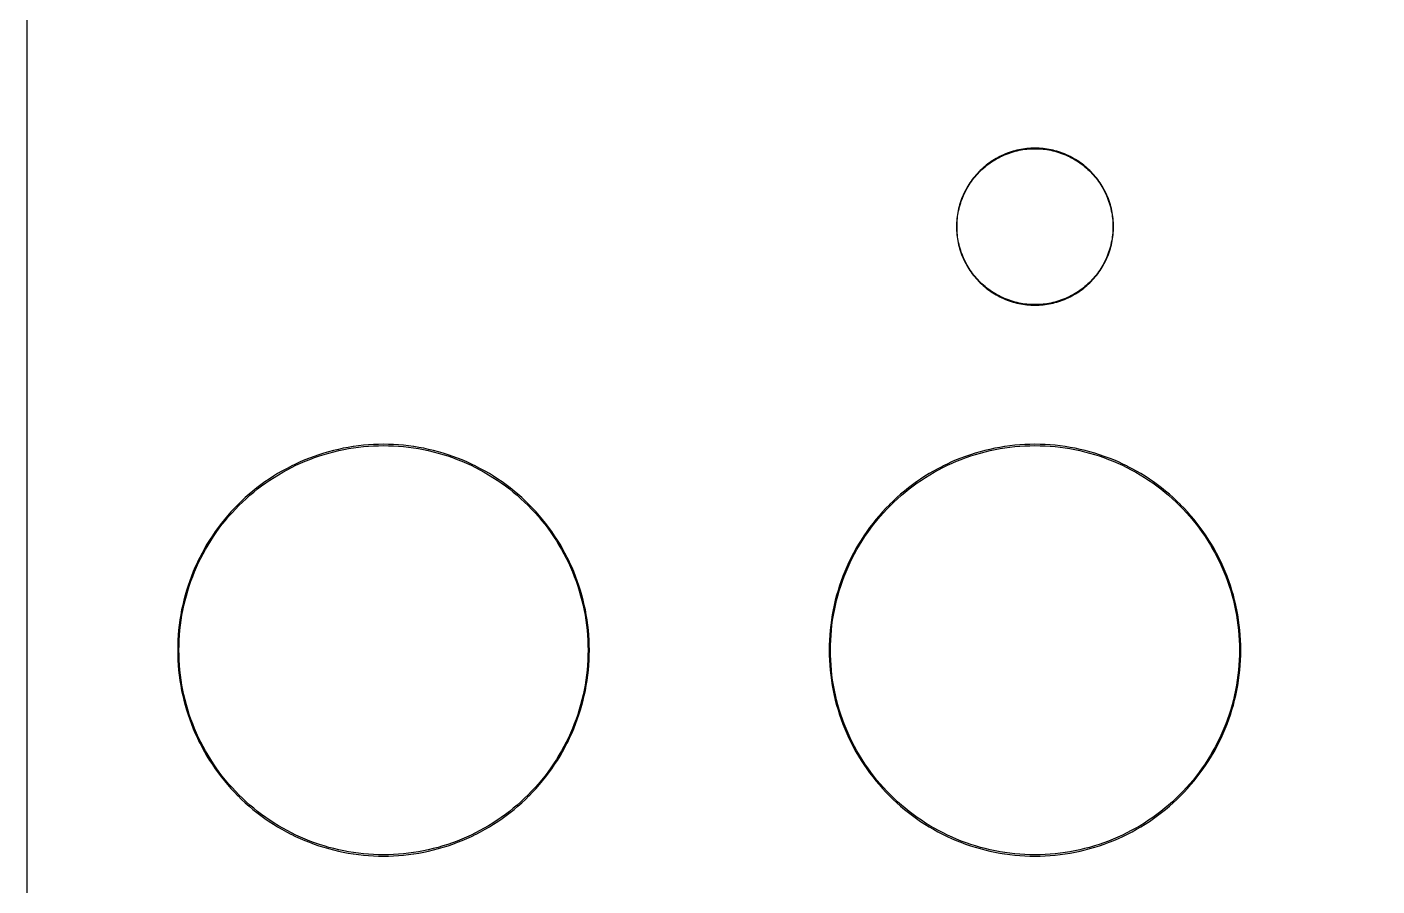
# Model space of a CAD drawing. Extents: x 5 to 45, y 9 to 138.
# Drawn here: x 5.04 to 31.35, y 34.07 to 50.82 of the extents above; entities that cross this region are included whole.
import ezdxf

# ---------------------------------------------------------------- set-up
doc = ezdxf.new("R2010")
doc.units = 0

msp = doc.modelspace()

# ---------------------------------------------------------------- linework, layer by layer
at = {"color": 34, "true_color": 0x008000}
for points in [[(5.03555, 9.25398, 0), (45.33544, 9.25398, 0), (45.33544, 137.75411, 0), (5.03555, 137.75411, 0), (5.03555, 9.25398, 0)], [(24.64612, 48.45342, 0), (24.60701, 48.45189, 0), (24.56789, 48.44935, 0), (24.52877, 48.4458, 0), (24.48966, 48.44122, 0), (24.4508, 48.43564, 0), (24.44927, 48.43539, 0), (24.41066, 48.42904, 0), (24.37205, 48.42142, 0), (24.3337, 48.41279, 0), (24.2956, 48.40339, 0), (24.25775, 48.39298, 0), (24.22016, 48.38155, 0), (24.18282, 48.3691, 0), (24.14599, 48.35564, 0), (24.10941, 48.34141, 0), (24.07335, 48.32617, 0), (24.03753, 48.30992, 0), (24.00223, 48.2929, 0), (24.00085, 48.2922, 0), (23.96579, 48.27416, 0), (23.9315, 48.25511, 0), (23.89747, 48.2353, 0), (23.86419, 48.21473, 0), (23.83117, 48.19314, 0), (23.79892, 48.17078, 0), (23.76717, 48.14767, 0), (23.73618, 48.12379, 0), (23.7057, 48.0989, 0), (23.67573, 48.0735, 0), (23.64677, 48.04709, 0), (23.61832, 48.02016, 0), (23.58929, 47.99113, 0), (23.56236, 47.96268, 0), (23.53595, 47.93372, 0), (23.51055, 47.90375, 0), (23.48565, 47.87327, 0), (23.46178, 47.84228, 0), (23.43866, 47.81053, 0), (23.41631, 47.77827, 0), (23.39472, 47.74525, 0), (23.37415, 47.71198, 0), (23.35434, 47.67794, 0), (23.33529, 47.64365, 0), (23.33458, 47.64227, 0), (23.31725, 47.6086, 0), (23.31655, 47.60722, 0), (23.29953, 47.57192, 0), (23.28327, 47.5361, 0), (23.26803, 47.50003, 0), (23.25381, 47.46346, 0), (23.24035, 47.42663, 0), (23.2279, 47.38929, 0), (23.21647, 47.3517, 0), (23.20606, 47.31385, 0), (23.19666, 47.27575, 0), (23.18802, 47.2374, 0), (23.1804, 47.19879, 0), (23.17405, 47.16018, 0), (23.17381, 47.15865, 0), (23.16822, 47.11979, 0), (23.16365, 47.08067, 0), (23.1601, 47.04156, 0), (23.15756, 47.00244, 0), (23.15603, 46.96333, 0), (23.15552, 46.92395, 0), (23.15603, 46.88459, 0), (23.15756, 46.84547, 0), (23.1601, 46.80635, 0), (23.16365, 46.76724, 0), (23.16822, 46.72812, 0), (23.17381, 46.68926, 0), (23.17405, 46.68773, 0), (23.1804, 46.64912, 0), (23.18802, 46.61051, 0), (23.19666, 46.57216, 0), (23.20606, 46.53406, 0), (23.21647, 46.49621, 0), (23.2279, 46.45862, 0), (23.24035, 46.42128, 0), (23.25381, 46.38445, 0), (23.26803, 46.34788, 0), (23.28327, 46.31181, 0), (23.29953, 46.27599, 0), (23.31655, 46.24069, 0), (23.31725, 46.23931, 0), (23.33529, 46.20426, 0), (23.35434, 46.16997, 0), (23.37415, 46.13593, 0), (23.39472, 46.10266, 0), (23.41631, 46.06964, 0), (23.43866, 46.03738, 0), (23.46178, 46.00563, 0), (23.48565, 45.97464, 0), (23.51055, 45.94416, 0), (23.53595, 45.91419, 0), (23.56236, 45.88523, 0), (23.58929, 45.85678, 0), (23.61832, 45.82775, 0), (23.64677, 45.80082, 0), (23.67573, 45.77441, 0), (23.7057, 45.74901, 0), (23.73618, 45.72412, 0), (23.76717, 45.70024, 0), (23.79892, 45.67713, 0), (23.83117, 45.65477, 0), (23.86419, 45.63318, 0), (23.89747, 45.61261, 0), (23.9315, 45.5928, 0), (23.96579, 45.57375, 0), (23.96717, 45.57304, 0), (24.00085, 45.55571, 0), (24.00223, 45.55501, 0), (24.03753, 45.53799, 0), (24.07335, 45.52174, 0), (24.10941, 45.5065, 0), (24.14599, 45.49227, 0), (24.18282, 45.47881, 0), (24.22016, 45.46636, 0), (24.25775, 45.45493, 0), (24.2956, 45.44452, 0), (24.3337, 45.43512, 0), (24.37205, 45.42649, 0), (24.41066, 45.41887, 0), (24.41133, 45.41876, 0), (24.44927, 45.41252, 0), (24.4508, 45.41227, 0), (24.48966, 45.40669, 0), (24.52877, 45.40211, 0), (24.56789, 45.39856, 0), (24.60701, 45.39602, 0), (24.64612, 45.39449, 0), (24.68549, 45.39399, 0), (24.72486, 45.39449, 0), (24.76398, 45.39602, 0), (24.8031, 45.39856, 0), (24.84221, 45.40211, 0), (24.88133, 45.40669, 0), (24.92019, 45.41227, 0), (24.92172, 45.41252, 0), (24.95966, 45.41876, 0), (24.96033, 45.41887, 0), (24.99894, 45.42649, 0), (25.03729, 45.43512, 0), (25.07539, 45.44452, 0), (25.11324, 45.45493, 0), (25.15083, 45.46636, 0), (25.18817, 45.47881, 0), (25.225, 45.49227, 0), (25.26157, 45.5065, 0), (25.29764, 45.52174, 0), (25.33345, 45.53799, 0), (25.36876, 45.55501, 0), (25.37014, 45.55571, 0), (25.40381, 45.57304, 0), (25.40519, 45.57375, 0), (25.43948, 45.5928, 0), (25.47352, 45.61261, 0), (25.50679, 45.63318, 0), (25.53981, 45.65477, 0), (25.57207, 45.67713, 0), (25.60382, 45.70024, 0), (25.63481, 45.72412, 0), (25.66529, 45.74901, 0), (25.69526, 45.77441, 0), (25.72422, 45.80082, 0), (25.75266, 45.82775, 0), (25.75376, 45.82884, 0), (25.7817, 45.85678, 0), (25.80862, 45.88523, 0), (25.83504, 45.91419, 0), (25.86044, 45.94416, 0), (25.88533, 45.97464, 0), (25.90921, 46.00563, 0), (25.93232, 46.03738, 0), (25.95467, 46.06964, 0), (25.97626, 46.10266, 0), (25.99684, 46.13593, 0), (26.01665, 46.16997, 0), (26.0357, 46.20426, 0), (26.05373, 46.23931, 0), (26.05444, 46.24069, 0), (26.07146, 46.27599, 0), (26.08771, 46.31181, 0), (26.10295, 46.34788, 0), (26.11718, 46.38445, 0), (26.13064, 46.42128, 0), (26.14308, 46.45862, 0), (26.15451, 46.49621, 0), (26.16493, 46.53406, 0), (26.17433, 46.57216, 0), (26.18296, 46.61051, 0), (26.19058, 46.64912, 0), (26.19693, 46.68773, 0), (26.19717, 46.68926, 0), (26.20276, 46.72812, 0), (26.20733, 46.76724, 0), (26.21089, 46.80635, 0), (26.21343, 46.84547, 0), (26.21495, 46.88459, 0), (26.21546, 46.92395, 0), (26.21495, 46.96333, 0), (26.21343, 47.00244, 0), (26.21089, 47.04156, 0), (26.20733, 47.08067, 0), (26.20276, 47.11979, 0), (26.19717, 47.15865, 0), (26.19693, 47.16018, 0), (26.19058, 47.19879, 0), (26.18296, 47.2374, 0), (26.17433, 47.27575, 0), (26.16493, 47.31385, 0), (26.15451, 47.3517, 0), (26.14308, 47.38929, 0), (26.13064, 47.42663, 0), (26.11718, 47.46346, 0), (26.10295, 47.50003, 0), (26.08771, 47.5361, 0), (26.07146, 47.57192, 0), (26.05444, 47.60722, 0), (26.05373, 47.6086, 0), (26.0357, 47.64365, 0), (26.01665, 47.67794, 0), (25.99684, 47.71198, 0), (25.97626, 47.74525, 0), (25.95467, 47.77827, 0), (25.93232, 47.81053, 0), (25.90921, 47.84228, 0), (25.88533, 47.87327, 0), (25.86044, 47.90375, 0), (25.83504, 47.93372, 0), (25.80862, 47.96268, 0), (25.7817, 47.99113, 0), (25.75376, 48.01907, 0), (25.75266, 48.02016, 0), (25.72422, 48.04709, 0), (25.69526, 48.0735, 0), (25.66529, 48.0989, 0), (25.63481, 48.12379, 0), (25.60382, 48.14767, 0), (25.57207, 48.17078, 0), (25.53981, 48.19314, 0), (25.50679, 48.21473, 0), (25.47352, 48.2353, 0), (25.43948, 48.25511, 0), (25.40519, 48.27416, 0), (25.37014, 48.2922, 0), (25.36876, 48.2929, 0), (25.33345, 48.30992, 0), (25.29764, 48.32617, 0), (25.26157, 48.34141, 0), (25.225, 48.35564, 0), (25.18817, 48.3691, 0), (25.15083, 48.38155, 0), (25.11324, 48.39298, 0), (25.07539, 48.40339, 0), (25.03729, 48.41279, 0), (24.99894, 48.42142, 0), (24.96033, 48.42904, 0), (24.92172, 48.43539, 0), (24.92019, 48.43564, 0), (24.88133, 48.44122, 0), (24.84221, 48.4458, 0), (24.8031, 48.44935, 0), (24.76398, 48.45189, 0), (24.72486, 48.45342, 0), (24.68549, 48.45392, 0), (24.64612, 48.45342, 0)], [(24.76398, 45.40592, 0), (24.72486, 45.4044, 0), (24.68549, 45.40389, 0), (24.64612, 45.4044, 0), (24.60701, 45.40592, 0), (24.56789, 45.40846, 0), (24.52877, 45.41202, 0), (24.48966, 45.41659, 0), (24.45136, 45.4221, 0), (24.41372, 45.42829, 0), (24.37511, 45.43591, 0), (24.33676, 45.44454, 0), (24.29866, 45.45394, 0), (24.26081, 45.46436, 0), (24.22322, 45.47579, 0), (24.18588, 45.48823, 0), (24.14905, 45.50169, 0), (24.11248, 45.51592, 0), (24.07641, 45.53116, 0), (24.04059, 45.54741, 0), (24.0056, 45.56428, 0), (23.97162, 45.58176, 0), (23.93733, 45.60081, 0), (23.90329, 45.62062, 0), (23.87002, 45.6412, 0), (23.837, 45.66279, 0), (23.80474, 45.68514, 0), (23.77299, 45.70825, 0), (23.742, 45.73213, 0), (23.71152, 45.75702, 0), (23.68155, 45.78242, 0), (23.65259, 45.80884, 0), (23.62414, 45.83576, 0), (23.59731, 45.86259, 0), (23.5973, 45.86261, 0), (23.57038, 45.89105, 0), (23.54396, 45.92001, 0), (23.51856, 45.94998, 0), (23.49367, 45.98046, 0), (23.46979, 46.01145, 0), (23.44668, 46.0432, 0), (23.42433, 46.07546, 0), (23.40274, 46.10848, 0), (23.38216, 46.14175, 0), (23.36235, 46.17579, 0), (23.3433, 46.21008, 0), (23.32582, 46.24406, 0), (23.30895, 46.27906, 0), (23.2927, 46.31487, 0), (23.27746, 46.35094, 0), (23.26323, 46.38751, 0), (23.24977, 46.42434, 0), (23.23732, 46.46168, 0), (23.22589, 46.49927, 0), (23.21548, 46.53712, 0), (23.20608, 46.57522, 0), (23.19745, 46.61357, 0), (23.18983, 46.65218, 0), (23.18364, 46.68982, 0), (23.17813, 46.72812, 0), (23.17356, 46.76724, 0), (23.17, 46.80635, 0), (23.16746, 46.84547, 0), (23.16594, 46.88459, 0), (23.16543, 46.92395, 0), (23.16594, 46.96333, 0), (23.16746, 47.00244, 0), (23.17, 47.04156, 0), (23.17356, 47.08067, 0), (23.17813, 47.11979, 0), (23.18364, 47.15809, 0), (23.18983, 47.19573, 0), (23.19745, 47.23434, 0), (23.20608, 47.27269, 0), (23.21548, 47.31079, 0), (23.22589, 47.34864, 0), (23.23732, 47.38623, 0), (23.24977, 47.42357, 0), (23.26323, 47.4604, 0), (23.27746, 47.49697, 0), (23.2927, 47.53304, 0), (23.30895, 47.56885, 0), (23.32582, 47.60385, 0), (23.3433, 47.63783, 0), (23.36235, 47.67212, 0), (23.38216, 47.70616, 0), (23.40274, 47.73943, 0), (23.42433, 47.77245, 0), (23.44668, 47.80471, 0), (23.46979, 47.83646, 0), (23.49367, 47.86745, 0), (23.51856, 47.89793, 0), (23.54396, 47.9279, 0), (23.57038, 47.95686, 0), (23.5973, 47.9853, 0), (23.62433, 48.01233, 0), (23.65259, 48.03907, 0), (23.68155, 48.06549, 0), (23.71152, 48.09089, 0), (23.742, 48.11578, 0), (23.77299, 48.13966, 0), (23.80474, 48.16277, 0), (23.837, 48.18512, 0), (23.87002, 48.20671, 0), (23.90329, 48.22729, 0), (23.93733, 48.2471, 0), (23.97162, 48.26615, 0), (24.0056, 48.28363, 0), (24.04059, 48.3005, 0), (24.07641, 48.31675, 0), (24.11248, 48.33199, 0), (24.14905, 48.34622, 0), (24.18588, 48.35968, 0), (24.22322, 48.37212, 0), (24.26081, 48.38355, 0), (24.29866, 48.39397, 0), (24.33676, 48.40337, 0), (24.37511, 48.412, 0), (24.41372, 48.41962, 0), (24.45136, 48.42581, 0), (24.48966, 48.43132, 0), (24.52877, 48.43589, 0), (24.56789, 48.43945, 0), (24.60701, 48.44199, 0), (24.64612, 48.44351, 0), (24.68549, 48.44402, 0), (24.72486, 48.44351, 0), (24.76398, 48.44199, 0), (24.8031, 48.43945, 0), (24.84221, 48.43589, 0), (24.88133, 48.43132, 0), (24.91963, 48.42581, 0), (24.95727, 48.41962, 0), (24.99587, 48.412, 0), (25.03423, 48.40337, 0), (25.07233, 48.39397, 0), (25.11017, 48.38355, 0), (25.14777, 48.37212, 0), (25.1851, 48.35968, 0), (25.22193, 48.34622, 0), (25.25851, 48.33199, 0), (25.29458, 48.31675, 0), (25.33039, 48.3005, 0), (25.36539, 48.28363, 0), (25.39937, 48.26615, 0), (25.43366, 48.2471, 0), (25.4677, 48.22729, 0), (25.50097, 48.20671, 0), (25.53399, 48.18512, 0), (25.56625, 48.16277, 0), (25.598, 48.13966, 0), (25.62899, 48.11578, 0), (25.65947, 48.09089, 0), (25.68944, 48.06549, 0), (25.71839, 48.03907, 0), (25.74684, 48.01215, 0), (25.77369, 47.9853, 0), (25.80061, 47.95686, 0), (25.82703, 47.9279, 0), (25.85243, 47.89793, 0), (25.87732, 47.86745, 0), (25.90119, 47.83646, 0), (25.92431, 47.80471, 0), (25.94666, 47.77245, 0), (25.96825, 47.73943, 0), (25.98882, 47.70616, 0), (26.00864, 47.67212, 0), (26.02769, 47.63783, 0), (26.04517, 47.60386, 0), (26.06203, 47.56885, 0), (26.07829, 47.53304, 0), (26.09353, 47.49697, 0), (26.10775, 47.4604, 0), (26.12122, 47.42357, 0), (26.13366, 47.38623, 0), (26.14509, 47.34864, 0), (26.15551, 47.31079, 0), (26.1649, 47.27269, 0), (26.17354, 47.23434, 0), (26.18116, 47.19573, 0), (26.18735, 47.15809, 0), (26.19286, 47.11979, 0), (26.19743, 47.08067, 0), (26.20098, 47.04156, 0), (26.20352, 47.00244, 0), (26.20505, 46.96333, 0), (26.20556, 46.92395, 0), (26.20505, 46.88459, 0), (26.20352, 46.84547, 0), (26.20098, 46.80635, 0), (26.19743, 46.76724, 0), (26.19286, 46.72812, 0), (26.18735, 46.68982, 0), (26.18116, 46.65218, 0), (26.17354, 46.61357, 0), (26.1649, 46.57522, 0), (26.15551, 46.53712, 0), (26.14509, 46.49927, 0), (26.13366, 46.46168, 0), (26.12122, 46.42434, 0), (26.10775, 46.38751, 0), (26.09353, 46.35094, 0), (26.07829, 46.31487, 0), (26.06203, 46.27906, 0), (26.04517, 46.24405, 0), (26.02769, 46.21008, 0), (26.00864, 46.17579, 0), (25.98882, 46.14175, 0), (25.96825, 46.10848, 0), (25.94666, 46.07546, 0), (25.92431, 46.0432, 0), (25.90119, 46.01145, 0), (25.87732, 45.98046, 0), (25.85243, 45.94998, 0), (25.82703, 45.92001, 0), (25.80061, 45.89105, 0), (25.77369, 45.86261, 0), (25.74684, 45.83576, 0), (25.71839, 45.80884, 0), (25.68944, 45.78242, 0), (25.65947, 45.75702, 0), (25.62899, 45.73213, 0), (25.598, 45.70825, 0), (25.56625, 45.68514, 0), (25.53399, 45.66279, 0), (25.50097, 45.6412, 0), (25.4677, 45.62062, 0), (25.43366, 45.60081, 0), (25.39937, 45.58176, 0), (25.36539, 45.56428, 0), (25.33039, 45.54741, 0), (25.29458, 45.53116, 0), (25.25851, 45.51592, 0), (25.22193, 45.50169, 0), (25.1851, 45.48823, 0), (25.14777, 45.47579, 0), (25.11017, 45.46436, 0), (25.07233, 45.45394, 0), (25.03423, 45.44454, 0), (24.99587, 45.43591, 0), (24.95727, 45.42829, 0), (24.91963, 45.4221, 0), (24.88133, 45.41659, 0), (24.84221, 45.41202, 0), (24.8031, 45.40846, 0), (24.76398, 45.40592, 0)], [(11.88745, 42.68038, 0), (11.78915, 42.67682, 0), (11.69136, 42.67073, 0), (11.59332, 42.66234, 0), (11.49578, 42.65168, 0), (11.3985, 42.63847, 0), (11.39457, 42.63785, 0), (11.2978, 42.6221, 0), (11.20128, 42.60406, 0), (11.10527, 42.58374, 0), (11.00976, 42.56114, 0), (10.91477, 42.53625, 0), (10.82053, 42.50881, 0), (10.72681, 42.4791, 0), (10.6341, 42.44709, 0), (10.5419, 42.41306, 0), (10.45096, 42.37648, 0), (10.36054, 42.33787, 0), (10.27139, 42.29698, 0), (10.18324, 42.2538, 0), (10.17971, 42.25199, 0), (10.09233, 42.20678, 0), (10.00648, 42.15954, 0), (9.92164, 42.11026, 0), (9.83808, 42.0587, 0), (9.75578, 42.00511, 0), (9.67475, 41.94948, 0), (9.59525, 41.89208, 0), (9.51702, 41.83264, 0), (9.44056, 41.77117, 0), (9.36538, 41.70818, 0), (9.29172, 41.64289, 0), (9.21984, 41.57609, 0), (9.14948, 41.50777, 0), (9.14667, 41.50495, 0), (9.07835, 41.43461, 0), (9.01155, 41.36272, 0), (8.94627, 41.28906, 0), (8.88327, 41.21388, 0), (8.8218, 41.13743, 0), (8.76237, 41.05919, 0), (8.70497, 40.97969, 0), (8.64934, 40.89867, 0), (8.59575, 40.81637, 0), (8.54419, 40.73279, 0), (8.49491, 40.64797, 0), (8.44767, 40.56212, 0), (8.40245, 40.47473, 0), (8.40065, 40.4712, 0), (8.35746, 40.38306, 0), (8.31658, 40.2939, 0), (8.27797, 40.20348, 0), (8.24139, 40.11255, 0), (8.20736, 40.02035, 0), (8.17535, 39.92763, 0), (8.14563, 39.83391, 0), (8.1182, 39.73968, 0), (8.09331, 39.64468, 0), (8.0707, 39.54918, 0), (8.05038, 39.45317, 0), (8.03234, 39.35665, 0), (8.0166, 39.25987, 0), (8.01598, 39.25595, 0), (8.00277, 39.15867, 0), (7.9921, 39.06113, 0), (7.98372, 38.96309, 0), (7.97763, 38.8653, 0), (7.97407, 38.767, 0), (7.9728, 38.66896, 0), (7.97407, 38.57091, 0), (7.97763, 38.47261, 0), (7.98372, 38.37482, 0), (7.9921, 38.27678, 0), (8.00277, 38.17924, 0), (8.01598, 38.08196, 0), (8.0166, 38.07804, 0), (8.03234, 37.98126, 0), (8.05038, 37.88474, 0), (8.0707, 37.78873, 0), (8.09331, 37.69323, 0), (8.1182, 37.59823, 0), (8.14563, 37.504, 0), (8.17535, 37.41026, 0), (8.20736, 37.31756, 0), (8.24139, 37.22536, 0), (8.27797, 37.13443, 0), (8.31658, 37.04399, 0), (8.35746, 36.95485, 0), (8.40065, 36.8667, 0), (8.40245, 36.86316, 0), (8.44767, 36.77579, 0), (8.49491, 36.68994, 0), (8.54419, 36.60511, 0), (8.59575, 36.52154, 0), (8.64934, 36.43924, 0), (8.70497, 36.35822, 0), (8.76237, 36.27872, 0), (8.8218, 36.20048, 0), (8.88327, 36.12402, 0), (8.94627, 36.04885, 0), (9.01155, 35.97519, 0), (9.07835, 35.9033, 0), (9.14667, 35.83294, 0), (9.14948, 35.83014, 0), (9.21984, 35.7618, 0), (9.29172, 35.69501, 0), (9.36538, 35.62973, 0), (9.44056, 35.56674, 0), (9.51702, 35.50527, 0), (9.59525, 35.44583, 0), (9.67475, 35.38843, 0), (9.75578, 35.3328, 0), (9.83808, 35.27921, 0), (9.92164, 35.22764, 0), (10.00648, 35.17837, 0), (10.09233, 35.13113, 0), (10.17971, 35.08592, 0), (10.18324, 35.08411, 0), (10.27139, 35.04093, 0), (10.36054, 35.00004, 0), (10.45096, 34.96143, 0), (10.5419, 34.92485, 0), (10.6341, 34.89082, 0), (10.72681, 34.85881, 0), (10.82053, 34.82909, 0), (10.91477, 34.80166, 0), (11.00976, 34.77677, 0), (11.10527, 34.75417, 0), (11.20128, 34.73384, 0), (11.2978, 34.7158, 0), (11.39457, 34.70006, 0), (11.3985, 34.69944, 0), (11.49578, 34.68624, 0), (11.59332, 34.67557, 0), (11.69136, 34.66719, 0), (11.78915, 34.66109, 0), (11.88745, 34.65753, 0), (11.98549, 34.65626, 0), (12.08354, 34.65753, 0), (12.18184, 34.66109, 0), (12.27963, 34.66719, 0), (12.37767, 34.67557, 0), (12.4752, 34.68624, 0), (12.57249, 34.69944, 0), (12.57641, 34.70006, 0), (12.67319, 34.7158, 0), (12.76971, 34.73384, 0), (12.86572, 34.75417, 0), (12.96122, 34.77677, 0), (13.05622, 34.80166, 0), (13.15045, 34.82909, 0), (13.24418, 34.85881, 0), (13.33689, 34.89082, 0), (13.42909, 34.92485, 0), (13.52002, 34.96143, 0), (13.61045, 35.00004, 0), (13.6996, 35.04093, 0), (13.78774, 35.08411, 0), (13.79128, 35.08592, 0), (13.87865, 35.13113, 0), (13.96451, 35.17837, 0), (14.04934, 35.22764, 0), (14.13291, 35.27921, 0), (14.2152, 35.3328, 0), (14.29623, 35.38843, 0), (14.37573, 35.44583, 0), (14.45396, 35.50527, 0), (14.53042, 35.56674, 0), (14.6056, 35.62973, 0), (14.67926, 35.69501, 0), (14.75114, 35.7618, 0), (14.8215, 35.83014, 0), (14.82431, 35.83294, 0), (14.89264, 35.9033, 0), (14.95944, 35.97519, 0), (15.02472, 36.04885, 0), (15.08771, 36.12402, 0), (15.14918, 36.20048, 0), (15.20861, 36.27872, 0), (15.26602, 36.35822, 0), (15.32164, 36.43924, 0), (15.37524, 36.52154, 0), (15.4268, 36.60511, 0), (15.47608, 36.68994, 0), (15.52332, 36.77579, 0), (15.56853, 36.86316, 0), (15.57034, 36.8667, 0), (15.61352, 36.95485, 0), (15.65441, 37.04399, 0), (15.69302, 37.13443, 0), (15.72959, 37.22536, 0), (15.76363, 37.31756, 0), (15.79563, 37.41026, 0), (15.82535, 37.504, 0), (15.85278, 37.59823, 0), (15.87768, 37.69323, 0), (15.90028, 37.78873, 0), (15.9206, 37.88474, 0), (15.93864, 37.98126, 0), (15.95438, 38.07804, 0), (15.95501, 38.08196, 0), (15.96821, 38.17924, 0), (15.97888, 38.27678, 0), (15.98726, 38.37482, 0), (15.99336, 38.47261, 0), (15.99692, 38.57091, 0), (15.99819, 38.66896, 0), (15.99692, 38.767, 0), (15.99336, 38.8653, 0), (15.98726, 38.96309, 0), (15.97888, 39.06113, 0), (15.96821, 39.15867, 0), (15.95501, 39.25595, 0), (15.95438, 39.25987, 0), (15.93864, 39.35665, 0), (15.9206, 39.45317, 0), (15.90028, 39.54918, 0), (15.87768, 39.64468, 0), (15.85278, 39.73968, 0), (15.82535, 39.83391, 0), (15.79563, 39.92763, 0), (15.76363, 40.02035, 0), (15.72959, 40.11255, 0), (15.69302, 40.20348, 0), (15.65441, 40.2939, 0), (15.61352, 40.38306, 0), (15.57034, 40.4712, 0), (15.56853, 40.47473, 0), (15.52332, 40.56212, 0), (15.47608, 40.64797, 0), (15.4268, 40.73279, 0), (15.37524, 40.81637, 0), (15.32164, 40.89867, 0), (15.26602, 40.97969, 0), (15.20861, 41.05919, 0), (15.14918, 41.13743, 0), (15.08771, 41.21388, 0), (15.02472, 41.28906, 0), (14.95944, 41.36272, 0), (14.89264, 41.43461, 0), (14.82431, 41.50495, 0), (14.8215, 41.50777, 0), (14.75114, 41.57609, 0), (14.67926, 41.64289, 0), (14.6056, 41.70818, 0), (14.53042, 41.77117, 0), (14.45396, 41.83264, 0), (14.37573, 41.89208, 0), (14.29623, 41.94948, 0), (14.2152, 42.00511, 0), (14.13291, 42.0587, 0), (14.04934, 42.11026, 0), (13.96451, 42.15954, 0), (13.87865, 42.20678, 0), (13.79128, 42.25199, 0), (13.78774, 42.2538, 0), (13.6996, 42.29698, 0), (13.61045, 42.33787, 0), (13.52002, 42.37648, 0), (13.42909, 42.41306, 0), (13.33689, 42.44709, 0), (13.24418, 42.4791, 0), (13.15045, 42.50881, 0), (13.05622, 42.53625, 0), (12.96122, 42.56114, 0), (12.86572, 42.58374, 0), (12.76971, 42.60406, 0), (12.67319, 42.6221, 0), (12.57641, 42.63785, 0), (12.57249, 42.63847, 0), (12.4752, 42.65168, 0), (12.37767, 42.66234, 0), (12.27963, 42.67073, 0), (12.18184, 42.67682, 0), (12.08354, 42.68038, 0), (11.98549, 42.68165, 0), (11.88745, 42.68038, 0)], [(12.18184, 34.68649, 0), (12.08354, 34.68293, 0), (11.98549, 34.68166, 0), (11.88745, 34.68293, 0), (11.78915, 34.68649, 0), (11.69136, 34.69259, 0), (11.59332, 34.70097, 0), (11.49578, 34.71164, 0), (11.39917, 34.72475, 0), (11.30565, 34.73997, 0), (11.20913, 34.758, 0), (11.11312, 34.77832, 0), (11.01761, 34.80093, 0), (10.92262, 34.82582, 0), (10.82838, 34.85325, 0), (10.73466, 34.88297, 0), (10.64195, 34.91498, 0), (10.54975, 34.94901, 0), (10.45881, 34.98559, 0), (10.36839, 35.0242, 0), (10.27924, 35.06509, 0), (10.19261, 35.10752, 0), (10.10726, 35.15168, 0), (10.02141, 35.19892, 0), (9.93657, 35.24819, 0), (9.853, 35.29976, 0), (9.7707, 35.35335, 0), (9.68969, 35.40898, 0), (9.61018, 35.46638, 0), (9.53195, 35.52582, 0), (9.4555, 35.58729, 0), (9.38031, 35.65028, 0), (9.30665, 35.71556, 0), (9.23476, 35.78235, 0), (9.16584, 35.8493, 0), (9.0989, 35.91823, 0), (9.0321, 35.99011, 0), (8.96682, 36.06378, 0), (8.90382, 36.13895, 0), (8.84235, 36.21541, 0), (8.78292, 36.29365, 0), (8.72552, 36.37315, 0), (8.66989, 36.45417, 0), (8.6163, 36.53647, 0), (8.56474, 36.62004, 0), (8.51545, 36.70487, 0), (8.46822, 36.79072, 0), (8.42442, 36.87536, 0), (8.38163, 36.9627, 0), (8.34073, 37.05185, 0), (8.30213, 37.14228, 0), (8.26554, 37.23321, 0), (8.23151, 37.32541, 0), (8.19951, 37.41812, 0), (8.16979, 37.51185, 0), (8.14236, 37.60608, 0), (8.11747, 37.70107, 0), (8.09486, 37.79658, 0), (8.07454, 37.89259, 0), (8.0565, 37.9891, 0), (8.04128, 38.08267, 0), (8.02816, 38.17924, 0), (8.01751, 38.27678, 0), (8.00911, 38.37482, 0), (8.00303, 38.47261, 0), (7.99947, 38.57091, 0), (7.9982, 38.66896, 0), (7.99947, 38.767, 0), (8.00303, 38.8653, 0), (8.00911, 38.96309, 0), (8.01751, 39.06113, 0), (8.02816, 39.15867, 0), (8.04128, 39.25523, 0), (8.0565, 39.34879, 0), (8.07454, 39.44532, 0), (8.09486, 39.54133, 0), (8.11747, 39.63683, 0), (8.14236, 39.73183, 0), (8.16979, 39.82606, 0), (8.19951, 39.91979, 0), (8.23151, 40.0125, 0), (8.26554, 40.1047, 0), (8.30213, 40.19563, 0), (8.34073, 40.28606, 0), (8.38163, 40.37521, 0), (8.42433, 40.46237, 0), (8.46822, 40.54719, 0), (8.51545, 40.63304, 0), (8.56474, 40.71787, 0), (8.6163, 40.80144, 0), (8.66989, 40.88374, 0), (8.72552, 40.96476, 0), (8.78292, 41.04426, 0), (8.84235, 41.1225, 0), (8.90382, 41.19895, 0), (8.96682, 41.27413, 0), (9.0321, 41.34779, 0), (9.0989, 41.41968, 0), (9.166, 41.48877, 0), (9.23476, 41.55554, 0), (9.30665, 41.62234, 0), (9.38031, 41.68763, 0), (9.4555, 41.75062, 0), (9.53195, 41.81209, 0), (9.61018, 41.87153, 0), (9.68969, 41.92893, 0), (9.7707, 41.98456, 0), (9.853, 42.03815, 0), (9.93657, 42.08971, 0), (10.02141, 42.13899, 0), (10.10726, 42.18623, 0), (10.19225, 42.2302, 0), (10.27924, 42.27282, 0), (10.36839, 42.31371, 0), (10.45881, 42.35232, 0), (10.54975, 42.3889, 0), (10.64195, 42.42293, 0), (10.73466, 42.45494, 0), (10.82838, 42.48466, 0), (10.92262, 42.51209, 0), (11.01761, 42.53698, 0), (11.11312, 42.55959, 0), (11.20913, 42.57991, 0), (11.30565, 42.59794, 0), (11.39917, 42.61316, 0), (11.49578, 42.62627, 0), (11.59332, 42.63694, 0), (11.69136, 42.64533, 0), (11.78915, 42.65142, 0), (11.88745, 42.65498, 0), (11.98549, 42.65625, 0), (12.08354, 42.65498, 0), (12.18184, 42.65142, 0), (12.27963, 42.64533, 0), (12.37767, 42.63694, 0), (12.4752, 42.62627, 0), (12.57177, 42.61317, 0), (12.66534, 42.59794, 0), (12.76186, 42.57991, 0), (12.85787, 42.55959, 0), (12.95337, 42.53698, 0), (13.04837, 42.51209, 0), (13.1426, 42.48466, 0), (13.23633, 42.45494, 0), (13.32904, 42.42293, 0), (13.42124, 42.3889, 0), (13.51217, 42.35232, 0), (13.6026, 42.31371, 0), (13.69175, 42.27282, 0), (13.77874, 42.23021, 0), (13.86372, 42.18623, 0), (13.94958, 42.13899, 0), (14.03441, 42.08971, 0), (14.11798, 42.03815, 0), (14.20027, 41.98456, 0), (14.2813, 41.92893, 0), (14.3608, 41.87153, 0), (14.43903, 41.81209, 0), (14.51549, 41.75062, 0), (14.59067, 41.68763, 0), (14.66433, 41.62234, 0), (14.73621, 41.55554, 0), (14.80498, 41.48876, 0), (14.87209, 41.41968, 0), (14.93889, 41.34779, 0), (15.00417, 41.27413, 0), (15.06716, 41.19895, 0), (15.12863, 41.1225, 0), (15.18806, 41.04426, 0), (15.24547, 40.96476, 0), (15.30109, 40.88374, 0), (15.35469, 40.80144, 0), (15.40625, 40.71787, 0), (15.45553, 40.63304, 0), (15.50277, 40.54719, 0), (15.54683, 40.46202, 0), (15.58936, 40.37521, 0), (15.63025, 40.28606, 0), (15.66886, 40.19563, 0), (15.70544, 40.1047, 0), (15.73947, 40.0125, 0), (15.77148, 39.91979, 0), (15.80119, 39.82606, 0), (15.82863, 39.73183, 0), (15.85352, 39.63683, 0), (15.87612, 39.54133, 0), (15.89644, 39.44532, 0), (15.91448, 39.34879, 0), (15.92971, 39.25522, 0), (15.94281, 39.15867, 0), (15.95348, 39.06113, 0), (15.96186, 38.96309, 0), (15.96796, 38.8653, 0), (15.97151, 38.767, 0), (15.97278, 38.66896, 0), (15.97151, 38.57091, 0), (15.96796, 38.47261, 0), (15.96186, 38.37482, 0), (15.95348, 38.27678, 0), (15.94281, 38.17924, 0), (15.92971, 38.08268, 0), (15.91448, 37.9891, 0), (15.89644, 37.89259, 0), (15.87612, 37.79658, 0), (15.85352, 37.70107, 0), (15.82863, 37.60608, 0), (15.80119, 37.51185, 0), (15.77148, 37.41812, 0), (15.73947, 37.32541, 0), (15.70544, 37.23321, 0), (15.66886, 37.14228, 0), (15.63025, 37.05185, 0), (15.58936, 36.9627, 0), (15.54674, 36.87571, 0), (15.50277, 36.79072, 0), (15.45553, 36.70487, 0), (15.40625, 36.62004, 0), (15.35469, 36.53647, 0), (15.30109, 36.45417, 0), (15.24547, 36.37315, 0), (15.18806, 36.29365, 0), (15.12863, 36.21541, 0), (15.06716, 36.13895, 0), (15.00417, 36.06378, 0), (14.93889, 35.99011, 0), (14.87209, 35.91823, 0), (14.80514, 35.84931, 0), (14.73621, 35.78235, 0), (14.66433, 35.71556, 0), (14.59067, 35.65028, 0), (14.51549, 35.58729, 0), (14.43903, 35.52582, 0), (14.3608, 35.46638, 0), (14.2813, 35.40898, 0), (14.20027, 35.35335, 0), (14.11798, 35.29976, 0), (14.03441, 35.24819, 0), (13.94958, 35.19892, 0), (13.86372, 35.15168, 0), (13.77838, 35.10752, 0), (13.69175, 35.06509, 0), (13.6026, 35.0242, 0), (13.51217, 34.98559, 0), (13.42124, 34.94901, 0), (13.32904, 34.91498, 0), (13.23633, 34.88297, 0), (13.1426, 34.85325, 0), (13.04837, 34.82582, 0), (12.95337, 34.80093, 0), (12.85787, 34.77832, 0), (12.76186, 34.758, 0), (12.66534, 34.73997, 0), (12.57177, 34.72474, 0), (12.4752, 34.71164, 0), (12.37767, 34.70097, 0), (12.27963, 34.69259, 0), (12.18184, 34.68649, 0)], [(24.58745, 42.68038, 0), (24.48915, 42.67682, 0), (24.39136, 42.67073, 0), (24.29332, 42.66234, 0), (24.19578, 42.65168, 0), (24.0985, 42.63847, 0), (24.09457, 42.63785, 0), (23.9978, 42.6221, 0), (23.90128, 42.60406, 0), (23.80527, 42.58374, 0), (23.70976, 42.56114, 0), (23.61477, 42.53625, 0), (23.52053, 42.50881, 0), (23.42681, 42.4791, 0), (23.3341, 42.44709, 0), (23.2419, 42.41306, 0), (23.15096, 42.37648, 0), (23.06054, 42.33787, 0), (22.97139, 42.29698, 0), (22.88325, 42.2538, 0), (22.87971, 42.25199, 0), (22.79233, 42.20678, 0), (22.70648, 42.15954, 0), (22.62164, 42.11026, 0), (22.53808, 42.0587, 0), (22.45578, 42.00511, 0), (22.37476, 41.94948, 0), (22.29525, 41.89208, 0), (22.21702, 41.83264, 0), (22.14057, 41.77117, 0), (22.06538, 41.70818, 0), (21.99172, 41.64289, 0), (21.91984, 41.57609, 0), (21.84948, 41.50777, 0), (21.84667, 41.50495, 0), (21.77835, 41.43461, 0), (21.71155, 41.36272, 0), (21.64627, 41.28906, 0), (21.58328, 41.21388, 0), (21.52181, 41.13743, 0), (21.46237, 41.05919, 0), (21.40497, 40.97969, 0), (21.34934, 40.89867, 0), (21.29575, 40.81637, 0), (21.24419, 40.73279, 0), (21.19491, 40.64797, 0), (21.14767, 40.56212, 0), (21.10245, 40.47473, 0), (21.10065, 40.4712, 0), (21.05747, 40.38306, 0), (21.01658, 40.2939, 0), (20.97797, 40.20348, 0), (20.94138, 40.11255, 0), (20.90736, 40.02035, 0), (20.87535, 39.92763, 0), (20.84563, 39.83391, 0), (20.8182, 39.73968, 0), (20.79331, 39.64468, 0), (20.7707, 39.54918, 0), (20.75038, 39.45317, 0), (20.73235, 39.35665, 0), (20.7166, 39.25987, 0), (20.71597, 39.25595, 0), (20.70277, 39.15867, 0), (20.69211, 39.06113, 0), (20.68372, 38.96309, 0), (20.67763, 38.8653, 0), (20.67407, 38.767, 0), (20.67279, 38.66896, 0), (20.67407, 38.57091, 0), (20.67763, 38.47261, 0), (20.68372, 38.37482, 0), (20.69211, 38.27678, 0), (20.70277, 38.17924, 0), (20.71597, 38.08196, 0), (20.7166, 38.07804, 0), (20.73235, 37.98126, 0), (20.75038, 37.88474, 0), (20.7707, 37.78873, 0), (20.79331, 37.69323, 0), (20.8182, 37.59823, 0), (20.84563, 37.504, 0), (20.87535, 37.41026, 0), (20.90736, 37.31756, 0), (20.94138, 37.22536, 0), (20.97797, 37.13443, 0), (21.01658, 37.04399, 0), (21.05747, 36.95485, 0), (21.10065, 36.8667, 0), (21.10245, 36.86316, 0), (21.14767, 36.77579, 0), (21.19491, 36.68994, 0), (21.24419, 36.60511, 0), (21.29575, 36.52154, 0), (21.34934, 36.43924, 0), (21.40497, 36.35822, 0), (21.46237, 36.27872, 0), (21.52181, 36.20048, 0), (21.58328, 36.12402, 0), (21.64627, 36.04885, 0), (21.71155, 35.97519, 0), (21.77835, 35.9033, 0), (21.84667, 35.83294, 0), (21.84948, 35.83014, 0), (21.91984, 35.7618, 0), (21.99172, 35.69501, 0), (22.06538, 35.62973, 0), (22.14057, 35.56674, 0), (22.21702, 35.50527, 0), (22.29525, 35.44583, 0), (22.37476, 35.38843, 0), (22.45578, 35.3328, 0), (22.53808, 35.27921, 0), (22.62164, 35.22764, 0), (22.70648, 35.17837, 0), (22.79233, 35.13113, 0), (22.87971, 35.08592, 0), (22.88325, 35.08411, 0), (22.97139, 35.04093, 0), (23.06054, 35.00004, 0), (23.15096, 34.96143, 0), (23.2419, 34.92485, 0), (23.3341, 34.89082, 0), (23.42681, 34.85881, 0), (23.52053, 34.82909, 0), (23.61477, 34.80166, 0), (23.70976, 34.77677, 0), (23.80527, 34.75417, 0), (23.90128, 34.73384, 0), (23.9978, 34.7158, 0), (24.09457, 34.70006, 0), (24.0985, 34.69944, 0), (24.19578, 34.68624, 0), (24.29332, 34.67557, 0), (24.39136, 34.66719, 0), (24.48915, 34.66109, 0), (24.58745, 34.65753, 0), (24.68549, 34.65626, 0), (24.78354, 34.65753, 0), (24.88184, 34.66109, 0), (24.97963, 34.66719, 0), (25.07767, 34.67557, 0), (25.1752, 34.68624, 0), (25.27249, 34.69944, 0), (25.27641, 34.70006, 0), (25.37319, 34.7158, 0), (25.46971, 34.73384, 0), (25.56572, 34.75417, 0), (25.66122, 34.77677, 0), (25.75622, 34.80166, 0), (25.85045, 34.82909, 0), (25.94418, 34.85881, 0), (26.03689, 34.89082, 0), (26.12909, 34.92485, 0), (26.22002, 34.96143, 0), (26.31045, 35.00004, 0), (26.3996, 35.04093, 0), (26.48774, 35.08411, 0), (26.49128, 35.08592, 0), (26.57865, 35.13113, 0), (26.66451, 35.17837, 0), (26.74934, 35.22764, 0), (26.83291, 35.27921, 0), (26.9152, 35.3328, 0), (26.99623, 35.38843, 0), (27.07573, 35.44583, 0), (27.15396, 35.50527, 0), (27.23042, 35.56674, 0), (27.3056, 35.62973, 0), (27.37926, 35.69501, 0), (27.45114, 35.7618, 0), (27.5215, 35.83014, 0), (27.52431, 35.83294, 0), (27.59264, 35.9033, 0), (27.65944, 35.97519, 0), (27.72472, 36.04885, 0), (27.78771, 36.12402, 0), (27.84918, 36.20048, 0), (27.90861, 36.27872, 0), (27.96602, 36.35822, 0), (28.02164, 36.43924, 0), (28.07524, 36.52154, 0), (28.1268, 36.60511, 0), (28.17608, 36.68994, 0), (28.22332, 36.77579, 0), (28.26853, 36.86316, 0), (28.27034, 36.8667, 0), (28.31352, 36.95485, 0), (28.35441, 37.04399, 0), (28.39302, 37.13443, 0), (28.42959, 37.22536, 0), (28.46363, 37.31756, 0), (28.49563, 37.41026, 0), (28.52535, 37.504, 0), (28.55278, 37.59823, 0), (28.57768, 37.69323, 0), (28.60028, 37.78873, 0), (28.6206, 37.88474, 0), (28.63864, 37.98126, 0), (28.65438, 38.07804, 0), (28.655, 38.08196, 0), (28.66821, 38.17924, 0), (28.67888, 38.27678, 0), (28.68726, 38.37482, 0), (28.69336, 38.47261, 0), (28.69691, 38.57091, 0), (28.69819, 38.66896, 0), (28.69691, 38.767, 0), (28.69336, 38.8653, 0), (28.68726, 38.96309, 0), (28.67888, 39.06113, 0), (28.66821, 39.15867, 0), (28.655, 39.25595, 0), (28.65438, 39.25987, 0), (28.63864, 39.35665, 0), (28.6206, 39.45317, 0), (28.60028, 39.54918, 0), (28.57768, 39.64468, 0), (28.55278, 39.73968, 0), (28.52535, 39.83391, 0), (28.49563, 39.92763, 0), (28.46363, 40.02035, 0), (28.42959, 40.11255, 0), (28.39302, 40.20348, 0), (28.35441, 40.2939, 0), (28.31352, 40.38306, 0), (28.27034, 40.4712, 0), (28.26853, 40.47473, 0), (28.22332, 40.56212, 0), (28.17608, 40.64797, 0), (28.1268, 40.73279, 0), (28.07524, 40.81637, 0), (28.02164, 40.89867, 0), (27.96602, 40.97969, 0), (27.90861, 41.05919, 0), (27.84918, 41.13743, 0), (27.78771, 41.21388, 0), (27.72472, 41.28906, 0), (27.65944, 41.36272, 0), (27.59264, 41.43461, 0), (27.52431, 41.50495, 0), (27.5215, 41.50777, 0), (27.45114, 41.57609, 0), (27.37926, 41.64289, 0), (27.3056, 41.70818, 0), (27.23042, 41.77117, 0), (27.15396, 41.83264, 0), (27.07573, 41.89208, 0), (26.99623, 41.94948, 0), (26.9152, 42.00511, 0), (26.83291, 42.0587, 0), (26.74934, 42.11026, 0), (26.66451, 42.15954, 0), (26.57865, 42.20678, 0), (26.49128, 42.25199, 0), (26.48774, 42.2538, 0), (26.3996, 42.29698, 0), (26.31045, 42.33787, 0), (26.22002, 42.37648, 0), (26.12909, 42.41306, 0), (26.03689, 42.44709, 0), (25.94418, 42.4791, 0), (25.85045, 42.50881, 0), (25.75622, 42.53625, 0), (25.66122, 42.56114, 0), (25.56572, 42.58374, 0), (25.46971, 42.60406, 0), (25.37319, 42.6221, 0), (25.27641, 42.63785, 0), (25.27249, 42.63847, 0), (25.1752, 42.65168, 0), (25.07767, 42.66234, 0), (24.97963, 42.67073, 0), (24.88184, 42.67682, 0), (24.78354, 42.68038, 0), (24.68549, 42.68165, 0), (24.58745, 42.68038, 0)], [(24.88184, 34.68649, 0), (24.78354, 34.68293, 0), (24.68549, 34.68166, 0), (24.58745, 34.68293, 0), (24.48915, 34.68649, 0), (24.39136, 34.69259, 0), (24.29332, 34.70097, 0), (24.19578, 34.71164, 0), (24.09917, 34.72475, 0), (24.00565, 34.73997, 0), (23.90913, 34.758, 0), (23.81312, 34.77832, 0), (23.71761, 34.80093, 0), (23.62262, 34.82582, 0), (23.52838, 34.85325, 0), (23.43466, 34.88297, 0), (23.34195, 34.91498, 0), (23.24975, 34.94901, 0), (23.15881, 34.98559, 0), (23.06839, 35.0242, 0), (22.97924, 35.06509, 0), (22.89261, 35.10752, 0), (22.80726, 35.15168, 0), (22.72141, 35.19892, 0), (22.63657, 35.24819, 0), (22.55301, 35.29976, 0), (22.47071, 35.35335, 0), (22.38969, 35.40898, 0), (22.31018, 35.46638, 0), (22.23195, 35.52582, 0), (22.1555, 35.58729, 0), (22.08031, 35.65028, 0), (22.00665, 35.71556, 0), (21.93477, 35.78235, 0), (21.86584, 35.8493, 0), (21.7989, 35.91823, 0), (21.7321, 35.99011, 0), (21.66682, 36.06378, 0), (21.60383, 36.13895, 0), (21.54236, 36.21541, 0), (21.48292, 36.29365, 0), (21.42552, 36.37315, 0), (21.36989, 36.45417, 0), (21.3163, 36.53647, 0), (21.26474, 36.62004, 0), (21.21546, 36.70487, 0), (21.16822, 36.79072, 0), (21.12442, 36.87536, 0), (21.08163, 36.9627, 0), (21.04073, 37.05185, 0), (21.00213, 37.14228, 0), (20.96555, 37.23321, 0), (20.93151, 37.32541, 0), (20.89951, 37.41812, 0), (20.86978, 37.51185, 0), (20.84236, 37.60608, 0), (20.81747, 37.70107, 0), (20.79486, 37.79658, 0), (20.77453, 37.89259, 0), (20.7565, 37.9891, 0), (20.74128, 38.08267, 0), (20.72816, 38.17924, 0), (20.7175, 38.27678, 0), (20.70911, 38.37482, 0), (20.70302, 38.47261, 0), (20.69947, 38.57091, 0), (20.6982, 38.66896, 0), (20.69947, 38.767, 0), (20.70302, 38.8653, 0), (20.70911, 38.96309, 0), (20.7175, 39.06113, 0), (20.72816, 39.15867, 0), (20.74128, 39.25523, 0), (20.7565, 39.34879, 0), (20.77453, 39.44532, 0), (20.79486, 39.54133, 0), (20.81747, 39.63683, 0), (20.84236, 39.73183, 0), (20.86978, 39.82606, 0), (20.89951, 39.91979, 0), (20.93151, 40.0125, 0), (20.96555, 40.1047, 0), (21.00213, 40.19563, 0), (21.04073, 40.28606, 0), (21.08163, 40.37521, 0), (21.12433, 40.46237, 0), (21.16822, 40.54719, 0), (21.21546, 40.63304, 0), (21.26474, 40.71787, 0), (21.3163, 40.80144, 0), (21.36989, 40.88374, 0), (21.42552, 40.96476, 0), (21.48292, 41.04426, 0), (21.54236, 41.1225, 0), (21.60383, 41.19895, 0), (21.66682, 41.27413, 0), (21.7321, 41.34779, 0), (21.7989, 41.41968, 0), (21.866, 41.48876, 0), (21.93477, 41.55554, 0), (22.00665, 41.62234, 0), (22.08031, 41.68763, 0), (22.1555, 41.75062, 0), (22.23195, 41.81209, 0), (22.31018, 41.87153, 0), (22.38969, 41.92893, 0), (22.47071, 41.98456, 0), (22.55301, 42.03815, 0), (22.63657, 42.08971, 0), (22.72141, 42.13899, 0), (22.80726, 42.18623, 0), (22.89225, 42.2302, 0), (22.97924, 42.27282, 0), (23.06839, 42.31371, 0), (23.15881, 42.35232, 0), (23.24975, 42.3889, 0), (23.34195, 42.42293, 0), (23.43466, 42.45494, 0), (23.52838, 42.48466, 0), (23.62262, 42.51209, 0), (23.71761, 42.53698, 0), (23.81312, 42.55959, 0), (23.90913, 42.57991, 0), (24.00565, 42.59794, 0), (24.09917, 42.61316, 0), (24.19578, 42.62627, 0), (24.29332, 42.63694, 0), (24.39136, 42.64533, 0), (24.48915, 42.65142, 0), (24.58745, 42.65498, 0), (24.68549, 42.65625, 0), (24.78354, 42.65498, 0), (24.88184, 42.65142, 0), (24.97963, 42.64533, 0), (25.07767, 42.63694, 0), (25.1752, 42.62627, 0), (25.27177, 42.61317, 0), (25.36534, 42.59794, 0), (25.46186, 42.57991, 0), (25.55787, 42.55959, 0), (25.65337, 42.53698, 0), (25.74837, 42.51209, 0), (25.8426, 42.48466, 0), (25.93633, 42.45494, 0), (26.02904, 42.42293, 0), (26.12124, 42.3889, 0), (26.21217, 42.35232, 0), (26.3026, 42.31371, 0), (26.39175, 42.27282, 0), (26.47874, 42.23021, 0), (26.56372, 42.18623, 0), (26.64958, 42.13899, 0), (26.73441, 42.08971, 0), (26.81798, 42.03815, 0), (26.90027, 41.98456, 0), (26.9813, 41.92893, 0), (27.0608, 41.87153, 0), (27.13903, 41.81209, 0), (27.21549, 41.75062, 0), (27.29067, 41.68763, 0), (27.36433, 41.62234, 0), (27.43621, 41.55554, 0), (27.50498, 41.48876, 0), (27.57209, 41.41968, 0), (27.63889, 41.34779, 0), (27.70417, 41.27413, 0), (27.76716, 41.19895, 0), (27.82863, 41.1225, 0), (27.88806, 41.04426, 0), (27.94547, 40.96476, 0), (28.00109, 40.88374, 0), (28.05469, 40.80144, 0), (28.10625, 40.71787, 0), (28.15553, 40.63304, 0), (28.20277, 40.54719, 0), (28.24683, 40.46202, 0), (28.28936, 40.37521, 0), (28.33025, 40.28606, 0), (28.36886, 40.19563, 0), (28.40544, 40.1047, 0), (28.43947, 40.0125, 0), (28.47148, 39.91979, 0), (28.50119, 39.82606, 0), (28.52863, 39.73183, 0), (28.55352, 39.63683, 0), (28.57612, 39.54133, 0), (28.59644, 39.44532, 0), (28.61448, 39.34879, 0), (28.62971, 39.25522, 0), (28.64281, 39.15867, 0), (28.65348, 39.06113, 0), (28.66186, 38.96309, 0), (28.66796, 38.8653, 0), (28.67151, 38.767, 0), (28.67279, 38.66896, 0), (28.67151, 38.57091, 0), (28.66796, 38.47261, 0), (28.66186, 38.37482, 0), (28.65348, 38.27678, 0), (28.64281, 38.17924, 0), (28.62971, 38.08268, 0), (28.61448, 37.9891, 0), (28.59644, 37.89259, 0), (28.57612, 37.79658, 0), (28.55352, 37.70107, 0), (28.52863, 37.60608, 0), (28.50119, 37.51185, 0), (28.47148, 37.41812, 0), (28.43947, 37.32541, 0), (28.40544, 37.23321, 0), (28.36886, 37.14228, 0), (28.33025, 37.05185, 0), (28.28936, 36.9627, 0), (28.24674, 36.87571, 0), (28.20277, 36.79072, 0), (28.15553, 36.70487, 0), (28.10625, 36.62004, 0), (28.05469, 36.53647, 0), (28.00109, 36.45417, 0), (27.94547, 36.37315, 0), (27.88806, 36.29365, 0), (27.82863, 36.21541, 0), (27.76716, 36.13895, 0), (27.70417, 36.06378, 0), (27.63889, 35.99011, 0), (27.57209, 35.91823, 0), (27.50514, 35.84931, 0), (27.43621, 35.78235, 0), (27.36433, 35.71556, 0), (27.29067, 35.65028, 0), (27.21549, 35.58729, 0), (27.13903, 35.52582, 0), (27.0608, 35.46638, 0), (26.9813, 35.40898, 0), (26.90027, 35.35335, 0), (26.81798, 35.29976, 0), (26.73441, 35.24819, 0), (26.64958, 35.19892, 0), (26.56372, 35.15168, 0), (26.47838, 35.10752, 0), (26.39175, 35.06509, 0), (26.3026, 35.0242, 0), (26.21217, 34.98559, 0), (26.12124, 34.94901, 0), (26.02904, 34.91498, 0), (25.93633, 34.88297, 0), (25.8426, 34.85325, 0), (25.74837, 34.82582, 0), (25.65337, 34.80093, 0), (25.55787, 34.77832, 0), (25.46186, 34.758, 0), (25.36534, 34.73997, 0), (25.27177, 34.72474, 0), (25.1752, 34.71164, 0), (25.07767, 34.70097, 0), (24.97963, 34.69259, 0), (24.88184, 34.68649, 0)]]:
    msp.add_polyline3d(points, close=True, dxfattribs=at)

doc.saveas('drawing.dxf')
